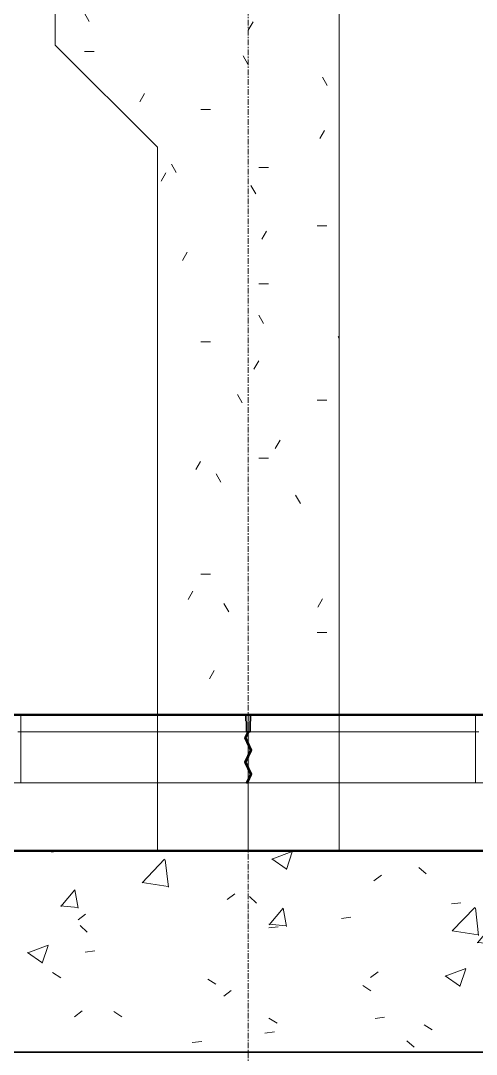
# Model space of a CAD drawing. Header units: inches. Extents: x -12094 to -4267, y -204 to 12515.
# Drawn here: x -8268.2 to -8228, y -157.9 to -66.8 of the extents above; entities that cross this region are included whole.
import ezdxf

# ---------------------------------------------------------------- set-up
doc = ezdxf.new("R2010")
doc.units = ezdxf.units.IN
doc.header["$MEASUREMENT"] = 0
doc.linetypes.add('Línea de rejilla', pattern=[0.875, 0.5, -0.125, 0.125, -0.125])
for name, color, linetype, lineweight in [('A-FLOR', 192, 'Continuous', 18), ('A-FLOR-MCUT', 51, 'Continuous', 18), ('A-GENM', 13, 'Continuous', 18), ('S-COLS', 52, 'Continuous', 18), ('S-FNDN', 32, 'Continuous', 18), ('S-GRID', 1, 'Continuous', 9)]:
    doc.layers.add(name, color=color, linetype=linetype, lineweight=lineweight)
pattern_1 = [(0, (-10986.386, 17.48), (20.48, 5.12), [0.845, -14.515, 0.845, -14.515, -81.92]), (0, (-10986.386, 17.48), (20.48, 5.12), [-30.72, 0.845, -29.875, 0.845, -14.515, -35.84]), (0, (-10986.386, 17.48), (20.48, 5.12), [-76.8, 0.845, -9.395, 0.845, -24.755]), (120, (-10978.706, 20.04), (-14.67405, 15.1762), [0.845, -14.515, 0.845, -14.515, -81.92]), (120, (-10978.706, 20.04), (-14.67405, 15.1762), [-30.72, 0.845, -29.875, 0.845, -14.515, -35.84]), (120, (-10978.706, 20.04), (-14.67405, 15.1762), [-76.8, 0.845, -9.395, 0.845, -24.755]), (240, (-10976.146, 30.28), (-5.80595, -20.2962), [0.845, -14.515, 0.845, -14.515, -81.92]), (240, (-10976.146, 30.28), (-5.80595, -20.2962), [-30.72, 0.845, -29.875, 0.845, -14.515, -35.84]), (240, (-10976.146, 30.28), (-5.80595, -20.2962), [-76.8, 0.845, -9.395, 0.845, -24.755])]

# ---------------------------------------------------------------- blocks, each defined once
blk = doc.blocks.new('Prefabricado-Pilar cuadrado - 16_x16_-223462-SECTION 02')
at = {"layer": 'S-COLS'}
h = blk.add_hatch(dxfattribs=at)
h.set_pattern_fill('FP_8', color=256, style=0, pattern_type=2)
h.set_pattern_definition(pattern_1)
h.paths.add_polyline_path([(-10847.111, -128), (-10847.111, -36), (-10847.189, -36), (-10847.189, -59.992), (-10856.189, -60), (-10856.189, -68.992), (-10847.189, -77.992), (-10847.189, -128), (-10847.126, -128)], flags=0)
h = blk.add_hatch(dxfattribs=at)
h.set_pattern_fill('FP_8', color=256, style=0, pattern_type=2)
h.set_pattern_definition(pattern_1)
h.paths.add_polyline_path([(-10838.993, -128), (-10831.268, -128), (-10831.268, -36), (-10847.111, -36), (-10847.111, -128), (-10839.032, -128)], flags=0)
h = blk.add_hatch(dxfattribs=at)
h.set_pattern_fill('FP_8', color=256, style=0, pattern_type=2)
h.set_pattern_definition(pattern_1)
h.paths.add_polyline_path([(-10831.189, -128), (-10831.189, -36), (-10831.268, -36), (-10831.268, -128)], flags=0)
for p, q in [((-10831.189, -36), (-10831.189, -128)), ((-10856.189, -68.992), (-10856.189, -60)), ((-10847.189, -77.992), (-10856.189, -68.992)), ((-10847.189, -128), (-10847.189, -77.992)), ((-10847.189, -134), (-10847.189, -128)), ((-10831.189, -128), (-10831.189, -134)), ((-10847.189, -140), (-10847.189, -134)), ((-10831.189, -134), (-10831.189, -140)), ((-10847.111, -140), (-10847.189, -140)), ((-10831.268, -140), (-10847.111, -140)), ((-10831.189, -140), (-10831.268, -140))]:
    blk.add_line(p, q, dxfattribs=at)
blk = doc.blocks.new('Zapata-Rectangular - 11_0x11_0x1_5-155285-SECTION 02')
at = {"layer": 'S-FNDN'}
h = blk.add_hatch(dxfattribs=at)
h.set_pattern_fill('FP_9', color=256, style=0, pattern_type=2)
h.set_pattern_definition([(50, (-10986.386, 17.48), (18.36206, -1.6068), [1.92, -21.12]), (355, (-10986.386, 17.48), (-3.5523, 19.2559), [1.536, -16.896]), (100.451, (-10984.856, 17.346), (14.8102, 17.6493), [1.632, -17.949]), (46.184, (-10986.386, 22.6), (27.3212, -4.2376), [2.88, -31.68]), (96.636, (-10984.11, 22.247), (23.9275, 24.9372), [2.448, -26.924]), (351.184, (-10986.386, 22.6), (23.9276, 24.9374), [2.304, -25.344]), (21, (-10983.826, 21.32), (15.2808, -10.3075), [1.92, -21.12]), (326, (-10983.826, 21.32), (6.2286, 18.5637), [1.536, -16.896]), (71.451, (-10982.552, 20.461), (21.5098, 8.2563), [1.632, -17.949]), (37.5, (-10986.386, 17.48), (0.3111, 8.52254), [0.845, -15.846, 0.845, -16.307, -16.96]), (37.5, (-10986.386, 17.48), (0.3111, 8.52254), [-33.843, 0.845, -16.115]), (7.5, (-10986.386, 17.48), (6.73464, 10.09743), [0.845, -8.934, 0.845, -15.462, -6.464]), (7.5, (-10986.386, 17.48), (6.73464, 10.09743), [-26.086, 0.845, -5.619]), (327.5, (-10992.095, 17.48), (13.6661, -0.57719), [0.845, -5.555, 0.845, -19.123, -26.496]), (327.5, (-10992.095, 17.48), (13.6661, -0.57719), [-26.368, 0.845, -25.651]), (317.5, (-10994.655, 17.48), (14.92985, 2.56286), [0.845, -7.475, 0.845, -12.416, -18.816]), (317.5, (-10994.655, 17.48), (14.92985, 2.56286), [-21.581, 0.845, -17.971])])
h.paths.add_polyline_path([(-10905.134, -157.717), (-10773.245, -157.717), (-10773.245, -140), (-10905.134, -140)], flags=0)
at = {"layer": 'S-FNDN', "lineweight": 35}
for p, q in [((-10773.245, -140), (-10905.134, -140)), ((-10905.134, -157.717), (-10773.245, -157.717))]:
    blk.add_line(p, q, dxfattribs=at)

msp = doc.modelspace()

# ---------------------------------------------------------------- hatches: boundary and pattern name
at = {"layer": 'A-GENM', "transparency": 33554432}
for points in [[(-8248.01008, -129.5), (-8248.022, -128), (-8248.12144, -128), (-8248.12144, -129.5), (-8248.078, -129.5)], [(-8248.12144, -134), (-8248.01008, -133.99932), (-8248.01008, -129.5), (-8248.12144, -129.5), (-8248.12144, -133.87493)]]:
    msp.add_hatch(color=256, dxfattribs=at).paths.add_polyline_path(points, flags=0)

# ---------------------------------------------------------------- linework, layer by layer
at = {"layer": 'A-FLOR', "lineweight": 50}
for p, q in [((-7310.12144, -128), (-9486.12144, -128)), ((-9486.12144, -140), (-7310.12144, -140))]:
    msp.add_line(p, q, dxfattribs=at)
at = {"layer": 'A-FLOR'}
for p, q in [((-8248.12144, -128.54153), (-8248.12144, -128)), ((-8248.12144, -140), (-8248.12144, -128.5809))]:
    msp.add_line(p, q, dxfattribs=at)
at = {"layer": 'A-FLOR-MCUT'}
msp.add_line((-7310.12144, -134), (-9486.12144, -134), dxfattribs=at)
at = {"layer": 'A-GENM'}
for p, q in [((-8268.38994, -128), (-8248.31829, -128)), ((-8256.12144, -128), (-8268.36408, -128)), ((-8268.14137, -128), (-8256.12144, -128)), ((-8248.31829, -128), (-8268.14137, -128)), ((-8268.14137, -128.01854), (-8268.14137, -129.5)), ((-8248.23279, -128), (-8248.31829, -128)), ((-8248.31829, -128.54153), (-8248.31829, -128)), ((-8248.12144, -128), (-8248.23279, -128)), ((-8248.12144, -128.54153), (-8248.12144, -128)), ((-8248.01008, -128), (-8248.12144, -128)), ((-8247.92459, -128), (-8248.01008, -128)), ((-8247.92459, -128), (-8227.85294, -128)), ((-8228.10151, -128), (-8247.92459, -128)), ((-8247.92459, -128.54153), (-8247.92459, -128)), ((-8227.8788, -128), (-8240.12144, -128)), ((-8240.12144, -128), (-8228.10151, -128)), ((-8228.10151, -128.01854), (-8228.10151, -129.5)), ((-8248.27892, -128.5809), (-8248.31829, -128.54153)), ((-8248.27892, -128.5809), (-8248.27892, -129.5)), ((-8248.12144, -129.5), (-8248.12144, -128.5809)), ((-8247.96396, -128.5809), (-8247.92459, -128.54153)), ((-8247.96396, -129.5), (-8247.96396, -128.5809)), ((-8248.27892, -129.5), (-8268.42931, -129.5)), ((-8248.27892, -129.5), (-8268.42931, -129.5)), ((-8268.36408, -129.5), (-8256.12144, -129.5)), ((-8268.36408, -129.5), (-8256.12144, -129.5)), ((-8268.14137, -129.5), (-8256.12144, -129.5)), ((-8268.14137, -129.5), (-8268.14137, -134)), ((-8256.12144, -129.5), (-8268.14137, -129.5)), ((-8248.27892, -129.5), (-8268.14137, -129.5)), ((-8268.14137, -129.5), (-8248.27892, -129.5)), ((-8248.39184, -129.98673), (-8248.41445, -130.03522)), ((-8248.41445, -130.03522), (-8248.39184, -130.08371)), ((-8248.16488, -129.5), (-8248.39184, -129.98673)), ((-8248.39184, -129.98673), (-8248.39184, -130.08371)), ((-8248.39184, -130.08371), (-8248.12144, -130.6636)), ((-8248.32757, -130.03522), (-8248.12144, -129.59316)), ((-8248.12144, -130.47728), (-8248.32757, -130.03522)), ((-8248.23279, -129.5), (-8248.27892, -129.5)), ((-8248.23279, -129.5), (-8248.27892, -129.5)), ((-8248.27892, -129.5), (-8248.23279, -129.5)), ((-8248.16488, -129.5), (-8248.23279, -129.5)), ((-8248.23279, -129.5), (-8248.16488, -129.5)), ((-8248.16488, -129.5), (-8248.23279, -129.5)), ((-8248.12144, -129.5), (-8248.16488, -129.5)), ((-8248.16488, -129.5), (-8248.12144, -129.5)), ((-8248.12144, -129.5), (-8248.16488, -129.5)), ((-8248.12144, -129.5), (-8248.16488, -129.5)), ((-8248.12144, -129.5), (-8248.078, -129.5)), ((-8248.12144, -129.59316), (-8248.12144, -129.5)), ((-8248.12144, -129.59316), (-8248.12144, -129.5)), ((-8248.12144, -129.5), (-8248.078, -129.5)), ((-8248.078, -129.5), (-8248.12144, -129.5)), ((-8248.078, -129.5), (-8248.12144, -129.5)), ((-8248.12144, -129.59316), (-8248.12144, -129.5)), ((-8248.12144, -129.59316), (-8248.078, -129.5)), ((-8248.12144, -130.47728), (-8248.12144, -129.59316)), ((-8248.12144, -130.47728), (-8248.12144, -129.59316)), ((-8248.078, -129.5), (-8248.01008, -129.5)), ((-8248.078, -129.5), (-8248.01008, -129.5)), ((-8247.96396, -129.5), (-8248.078, -129.5)), ((-8248.01008, -129.5), (-8247.96396, -129.5)), ((-8248.01008, -129.5), (-8247.96396, -129.5)), ((-8247.96396, -129.5), (-8227.81357, -129.5)), ((-8247.96396, -129.5), (-8228.10151, -129.5)), ((-8247.96396, -129.5), (-8228.10151, -129.5)), ((-8227.81357, -129.5), (-8247.96396, -129.5)), ((-8227.8788, -129.5), (-8240.12144, -129.5)), ((-8228.10151, -129.5), (-8240.12144, -129.5)), ((-8228.10151, -129.5), (-8240.12144, -129.5)), ((-8240.12144, -129.5), (-8227.8788, -129.5)), ((-8228.10151, -129.5), (-8228.10151, -130.63822)), ((-8248.12144, -130.6636), (-8248.12144, -130.47728)), ((-8248.12144, -130.6636), (-8248.12144, -130.47728)), ((-8248.12144, -130.6636), (-8248.12144, -130.47728)), ((-8247.85103, -131.05717), (-8248.12144, -130.47728)), ((-8248.12144, -131.54773), (-8248.12144, -130.6636)), ((-8248.12144, -131.54773), (-8248.12144, -130.6636)), ((-8248.12144, -130.6636), (-8247.9153, -131.10566)), ((-8247.9153, -131.10566), (-8248.12144, -131.54773)), ((-8247.82842, -131.10566), (-8247.85103, -131.05717)), ((-8247.85103, -131.15415), (-8247.85103, -131.05717)), ((-8247.85103, -131.15415), (-8247.82842, -131.10566)), ((-8228.10151, -130.6636), (-8228.10151, -131.52848)), ((-8248.12144, -131.54773), (-8248.39184, -132.12761)), ((-8248.32757, -132.17611), (-8248.12144, -131.73404)), ((-8248.12144, -131.73404), (-8247.85103, -131.15415)), ((-8248.12144, -131.73404), (-8248.12144, -131.54773)), ((-8248.12144, -131.73404), (-8248.12144, -131.54773)), ((-8248.12144, -131.54773), (-8248.12144, -131.73404)), ((-8248.12144, -132.61817), (-8248.12144, -131.73404)), ((-8248.12144, -132.61817), (-8248.12144, -131.73404)), ((-8228.10151, -131.55178), (-8228.10151, -131.73404)), ((-8228.10151, -131.75328), (-8228.10151, -132.61817)), ((-8248.39184, -132.12761), (-8248.41445, -132.17611)), ((-8248.41445, -132.17611), (-8248.39184, -132.2246)), ((-8248.39184, -132.12761), (-8248.39184, -132.2246)), ((-8248.39184, -132.2246), (-8248.12144, -132.80448)), ((-8248.12144, -132.61817), (-8248.32757, -132.17611)), ((-8248.12144, -132.80448), (-8248.12144, -132.61817)), ((-8248.12144, -132.80448), (-8248.12144, -132.61817)), ((-8247.85103, -133.19806), (-8248.12144, -132.61817)), ((-8248.12144, -132.80448), (-8248.12144, -132.61817)), ((-8248.12144, -133.68861), (-8248.12144, -132.80448)), ((-8248.12144, -133.68861), (-8248.12144, -132.80448)), ((-8248.12144, -132.80448), (-8247.9153, -133.24655)), ((-8228.10151, -132.62222), (-8228.10151, -132.80448)), ((-8228.10151, -132.82373), (-8228.10151, -133.68861)), ((-8248.12144, -133.68861), (-8248.23279, -133.92741)), ((-8248.17976, -134), (-8248.12144, -133.87493)), ((-8247.9153, -133.24655), (-8248.12144, -133.68861)), ((-8248.12144, -133.87493), (-8247.85103, -133.29504)), ((-8248.12144, -133.87493), (-8248.12144, -133.68861)), ((-8248.12144, -133.87493), (-8248.12144, -133.68861)), ((-8248.12144, -133.68861), (-8248.12144, -133.87493)), ((-8248.12144, -134), (-8248.12144, -133.87493)), ((-8248.12144, -134), (-8248.12144, -133.87493)), ((-8247.85103, -133.19806), (-8247.82842, -133.24655)), ((-8247.85103, -133.29504), (-8247.85103, -133.19806)), ((-8247.82842, -133.24655), (-8247.85103, -133.29504)), ((-8228.10151, -133.69267), (-8228.10151, -133.87493)), ((-8228.10151, -133.87765), (-8228.10151, -134)), ((-8268.58679, -134), (-8248.26664, -134)), ((-8256.12144, -134), (-8268.36408, -134)), ((-8256.12144, -134), (-8268.14137, -134)), ((-8268.14137, -134), (-8248.26664, -134)), ((-8248.23279, -133.92741), (-8248.26664, -134)), ((-8248.26664, -134), (-8248.23279, -134)), ((-8248.26664, -134), (-8248.23279, -134)), ((-8248.26664, -134), (-8248.23279, -134)), ((-8248.23279, -134), (-8248.17976, -134)), ((-8248.23279, -134), (-8248.17976, -134)), ((-8248.23279, -134), (-8248.17976, -134)), ((-8248.17976, -134), (-8248.12144, -134)), ((-8248.17976, -134), (-8248.12144, -134)), ((-8248.01008, -134), (-8248.12144, -134)), ((-8227.65609, -134), (-8248.12144, -134)), ((-8228.10151, -134), (-8248.01008, -134)), ((-8240.12144, -134), (-8228.10151, -134)), ((-8240.12144, -134), (-8227.8788, -134))]:
    msp.add_line(p, q, dxfattribs=at)
at = {"layer": 'A-GENM', "lineweight": 35}
for p, q in [((-8247.92459, -128), (-8248.31829, -128)), ((-8248.31829, -128), (-8248.31829, -128.54153)), ((-8247.92459, -128.54153), (-8247.92459, -128)), ((-8248.31829, -128.54153), (-8248.27892, -128.5809)), ((-8248.27892, -128.5809), (-8248.27892, -129.5)), ((-8247.96396, -128.5809), (-8247.92459, -128.54153)), ((-8247.96396, -129.5), (-8247.96396, -128.5809)), ((-8248.16488, -129.5), (-8248.41445, -130.03522)), ((-8248.41445, -130.03522), (-8247.9153, -131.10566)), ((-8248.32757, -130.03522), (-8248.078, -129.5)), ((-8247.82842, -131.10566), (-8248.32757, -130.03522)), ((-8248.27892, -129.5), (-8247.96396, -129.5)), ((-8248.078, -129.5), (-8248.16488, -129.5)), ((-8247.9153, -131.10566), (-8248.41445, -132.17611)), ((-8248.32757, -132.17611), (-8247.82842, -131.10566)), ((-8248.41445, -132.17611), (-8247.9153, -133.24655)), ((-8247.82842, -133.24655), (-8248.32757, -132.17611)), ((-8247.9153, -133.24655), (-8248.26664, -134)), ((-8248.17976, -134), (-8247.82842, -133.24655)), ((-8248.26664, -134), (-8248.17976, -134))]:
    msp.add_line(p, q, dxfattribs=at)
at = {"layer": 'S-GRID', "linetype": 'Línea de rejilla'}
msp.add_line((-8248.12144, -203.76101), (-8248.12144, 69.87692), dxfattribs=at)

# ---------------------------------------------------------------- block references
at = {"layer": 'S-COLS'}
msp.add_blockref('Prefabricado-Pilar cuadrado - 16_x16_-223462-SECTION 02', (2591.06796, 0), dxfattribs=at)
at = {"layer": 'S-FNDN'}
msp.add_blockref('Zapata-Rectangular - 11_0x11_0x1_5-155285-SECTION 02', (2591.06796, 0), dxfattribs=at)

doc.saveas('drawing.dxf')
